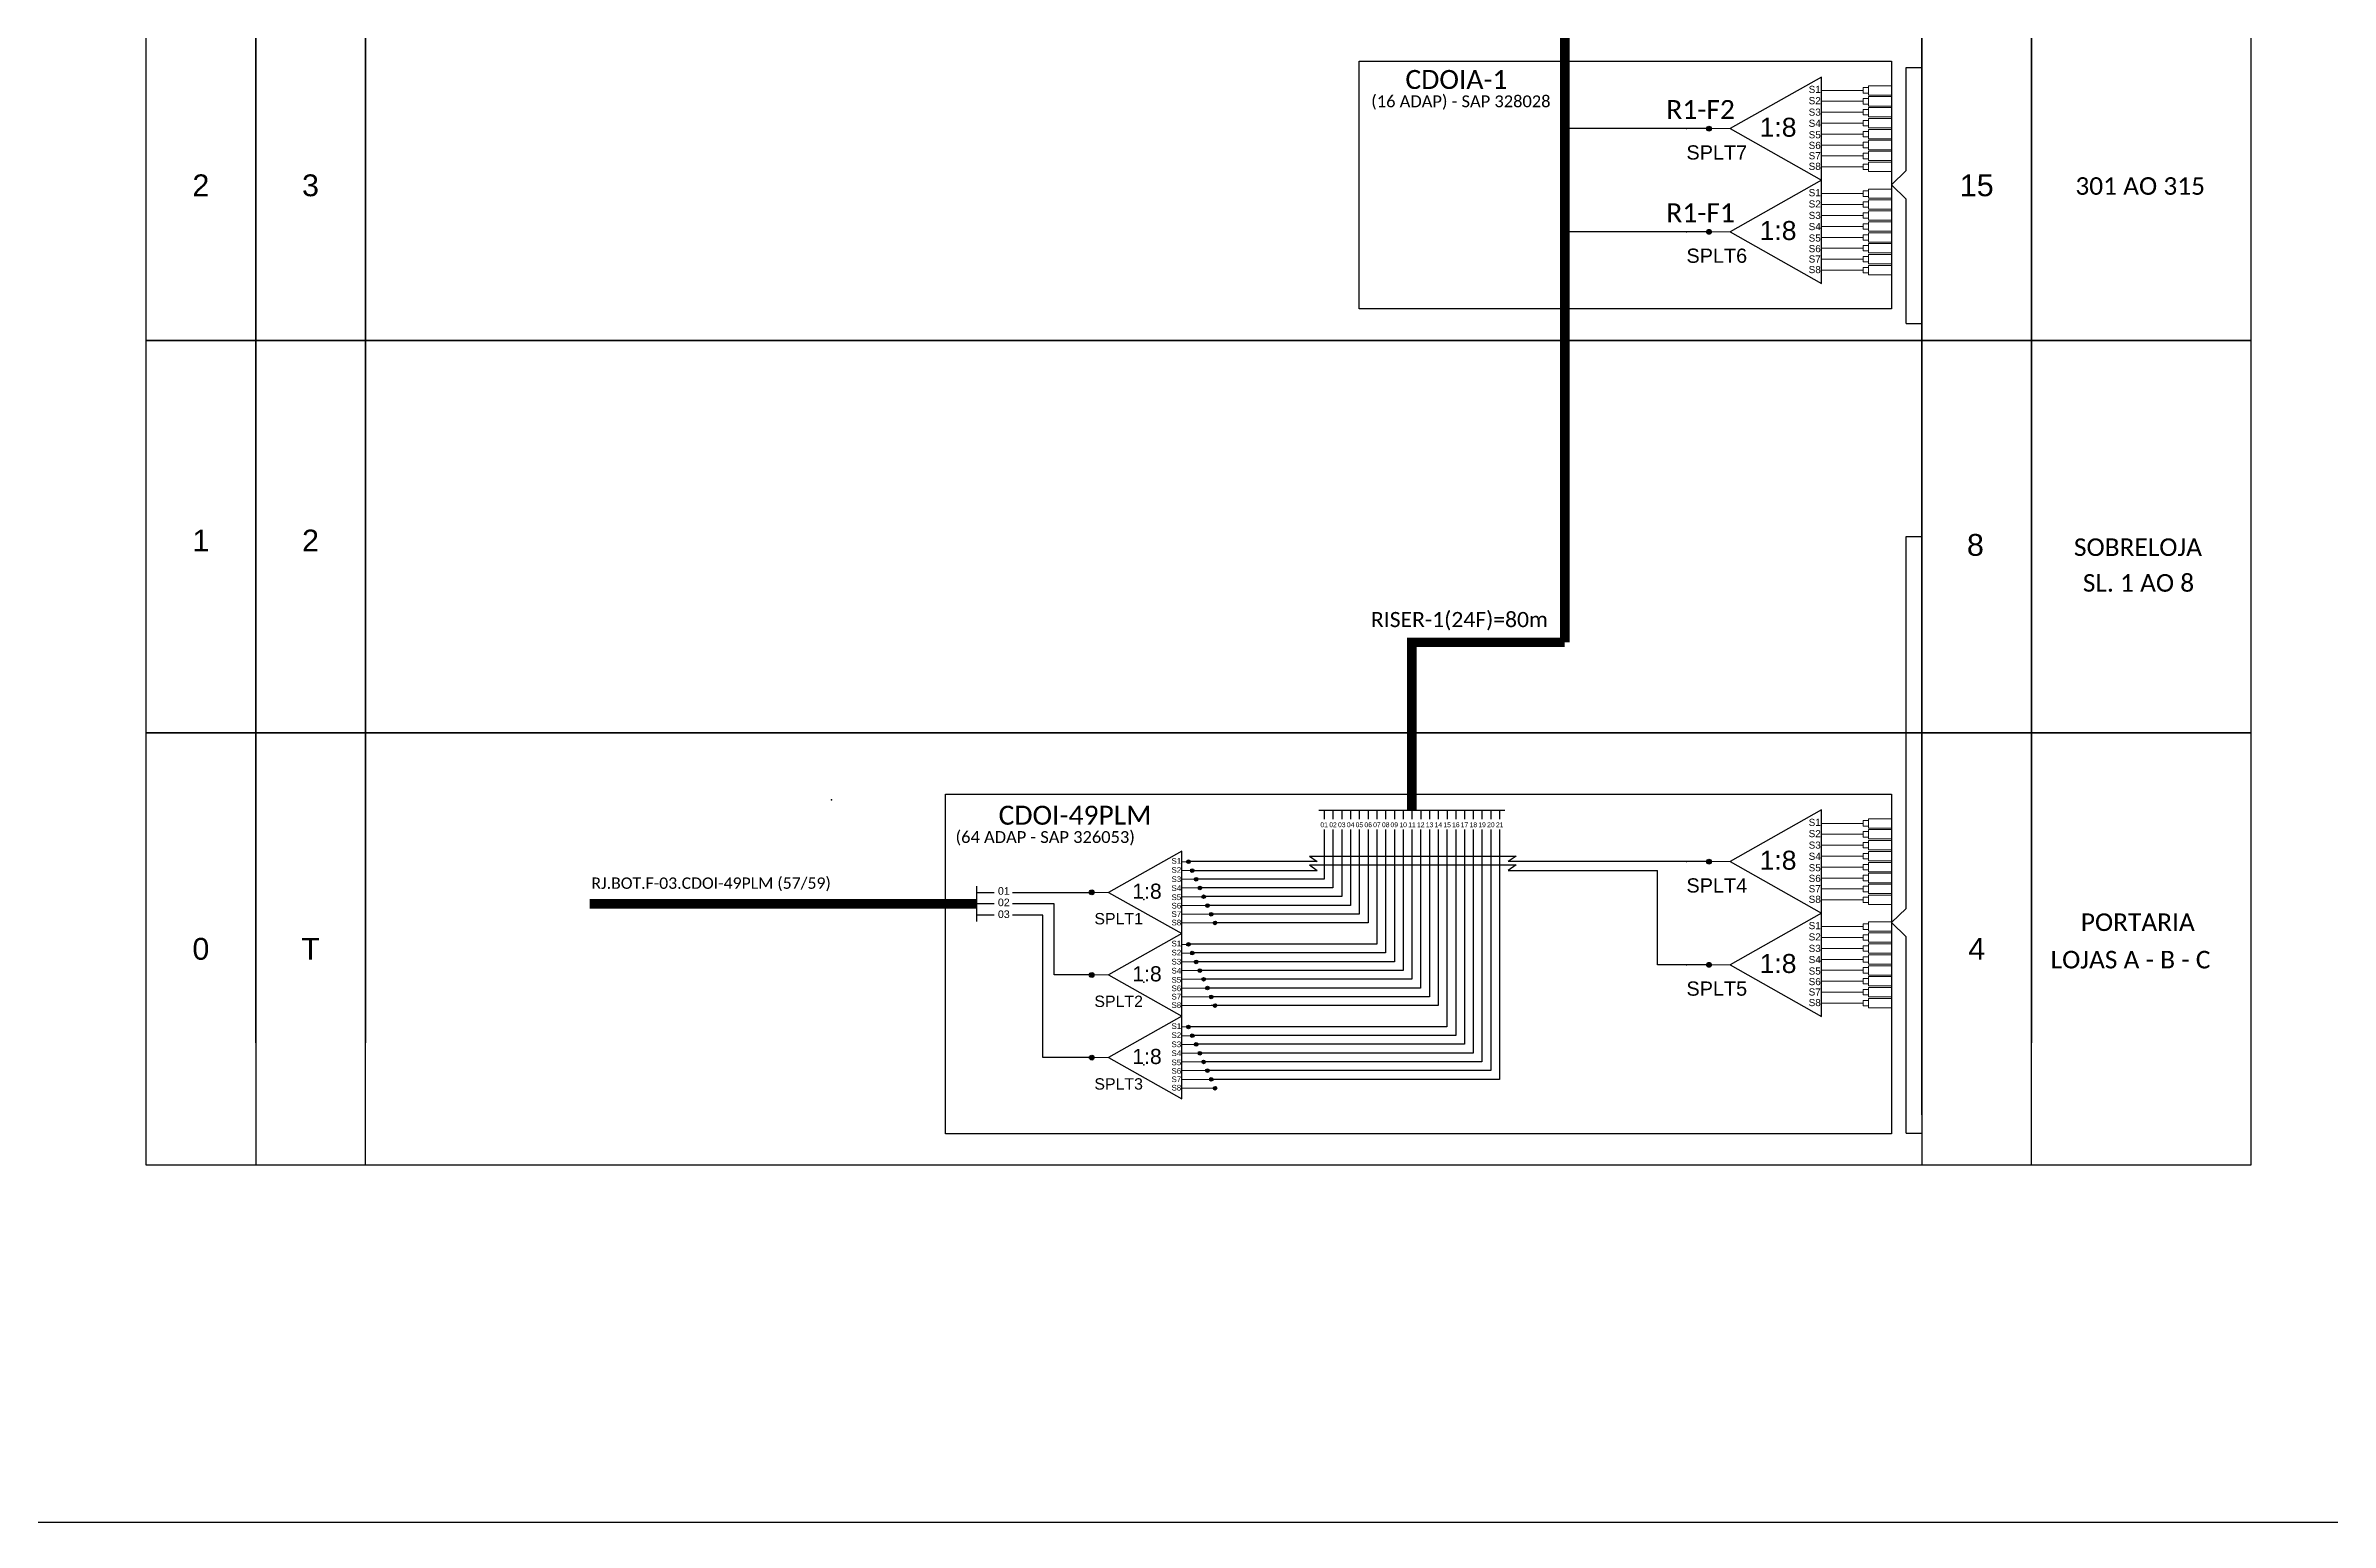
# Model space of a CAD drawing. Header units: inches. Extents: x 1395 to 3179, y -90 to 504.
# Drawn here: x 2595.1 to 2836.2, y -90.1 to 65.8 of the extents above; entities that cross this region are included whole.
import ezdxf
from ezdxf.enums import TextEntityAlignment as Align

# ---------------------------------------------------------------- set-up
doc = ezdxf.new("R2010")
doc.units = ezdxf.units.IN
doc.header["$MEASUREMENT"] = 0
doc.styles.add('ARIAL', font='arial.ttf')
doc.styles.add('WMF-Calibri0', font='CALIBRI.TTF')

# ---------------------------------------------------------------- blocks, each defined once
blk = doc.blocks.new('SPLT_1-8_SC-APC')
at = {"color": 1}
blk.add_lwpolyline([(-7.37, -2.1), (-17.04, -7.55), (-7.37, -13), (-7.37, -2.1)], dxfattribs=at)
at = {"color": 3, "lineweight": 0}
for points in [[(-2.99, -3.51), (-7.37, -3.51)], [(-7.37, -4.66), (-2.99, -4.66)], [(-2.41, -3.02), (-2.41, -4)], [(-2.41, -3.02), (0, -3.02)], [(-2.41, -4), (0, -4)], [(-2.41, -4.17), (-2.41, -5.16)], [(-2.41, -4.17), (0, -4.17)], [(-7.37, -5.82), (-2.99, -5.82)], [(-7.37, -6.97), (-2.99, -6.97)], [(-2.41, -5.16), (0, -5.16)], [(-2.41, -5.32), (-2.41, -6.31)], [(-2.41, -5.32), (0, -5.32)], [(-2.41, -6.31), (0, -6.31)], [(-2.41, -6.48), (-2.41, -7.46)], [(-2.41, -6.48), (0, -6.48)], [(-7.37, -8.12), (-2.99, -8.12)], [(-7.37, -9.28), (-2.99, -9.28)], [(-2.41, -7.46), (0, -7.46)], [(-2.41, -7.63), (-2.41, -8.62)], [(-2.41, -7.63), (0, -7.63)], [(-2.41, -8.62), (0, -8.62)], [(-2.41, -8.78), (-2.41, -9.77)], [(-2.41, -8.78), (0, -8.78)], [(-7.37, -10.43), (-2.99, -10.43)], [(-7.37, -11.58), (-2.99, -11.58)], [(-2.41, -9.77), (0, -9.77)], [(-2.41, -9.94), (-2.41, -10.92)], [(-2.41, -9.94), (0, -9.94)], [(-2.41, -10.92), (0, -10.92)], [(-2.41, -11.09), (-2.41, -12.08)], [(-2.41, -11.09), (0, -11.09)], [(-2.41, -12.08), (0, -12.08)]]:
    blk.add_lwpolyline(points, dxfattribs=at)
for points in [[(-2.99, -3.22), (-2.41, -3.22), (-2.41, -3.8), (-2.99, -3.8)], [(-2.99, -4.38), (-2.41, -4.38), (-2.41, -4.95), (-2.99, -4.95)], [(-2.99, -5.53), (-2.41, -5.53), (-2.41, -6.1), (-2.99, -6.1)], [(-2.99, -6.68), (-2.41, -6.68), (-2.41, -7.26), (-2.99, -7.26)], [(-2.99, -7.84), (-2.41, -7.84), (-2.41, -8.41), (-2.99, -8.41)], [(-2.99, -8.99), (-2.41, -8.99), (-2.41, -9.56), (-2.99, -9.56)], [(-2.99, -10.14), (-2.41, -10.14), (-2.41, -10.72), (-2.99, -10.72)], [(-2.99, -11.3), (-2.41, -11.3), (-2.41, -11.87), (-2.99, -11.87)]]:
    blk.add_lwpolyline(points, close=True, dxfattribs=at)
at = {"color": 1, "lineweight": 0}
blk.add_lwpolyline([(-17.04, -7.55), (-19.26, -7.55)], dxfattribs=at)
at = {"color": 1, "style": 'ARIAL'}
for s, height, p in [('S1', 0.75, (-8.74, -3.78)), ('S2', 0.75, (-8.74, -4.97)), ('1:8', 2, (-13.91, -8.4)), ('S3', 0.75, (-8.74, -6.18)), ('S4', 0.75, (-8.74, -7.36)), ('S5', 0.75, (-8.74, -8.57)), ('S6', 0.75, (-8.74, -9.69)), ('S7', 0.75, (-8.74, -10.78)), ('S8', 0.75, (-8.74, -11.9))]:
    blk.add_text(s, height=height, dxfattribs=at).set_placement(p)
blk = doc.blocks.new('SPLITTER_')
blk.add_point((0, 0))
at = {"style": 'ARIAL', "flags": 4}
blk.add_attdef('SPLT', (0, -3.26), '', height=1.5, dxfattribs=at)
blk = doc.blocks.new('A$C415C251F')
at = {"color": 3}
blk.add_point((0, 0), dxfattribs=at)
blk = doc.blocks.new('LEG_CDOIA8_C-SPLT_ESQ')
at = {"color": 3, "extrusion": (0, 0, -1), "xscale": -1, "zscale": -1}
blk.add_blockref('A$C415C251F', (0, 0), dxfattribs=at)
at = {"color": 1, "style": 'WMF-Calibri0', "flags": 4}
blk.add_attdef('CDO', (21.44, -2.61), '', height=2, dxfattribs=at)
blk.add_attdef('MODELO', text='', height=1.5, dxfattribs=at).set_placement((22.54, -4.54), align=Align.CENTER)
at = {"style": 'ARIAL', "flags": 4}
blk.add_attdef('SPLITAGEM', text='', height=1.5, dxfattribs=at).set_placement((18.61, -12.59), align=Align.CENTER)

msp = doc.modelspace()

# ---------------------------------------------------------------- hatches: boundary and pattern name
h = msp.add_hatch(color=3)
h.dxf.hatch_style = 1
edge = h.paths.add_edge_path()
edge.add_arc((2770.65, 57.02), 0.256, 0, 360)
h = msp.add_hatch(color=3)
h.dxf.hatch_style = 1
edge = h.paths.add_edge_path()
edge.add_arc((2770.65, 46.13), 0.256, 0, 360)
h = msp.add_hatch(color=3)
h.dxf.hatch_style = 1
edge = h.paths.add_edge_path()
edge.add_arc((2715.71, -20.35), 0.193, 0, 360)
h = msp.add_hatch(color=3)
h.dxf.hatch_style = 1
edge = h.paths.add_edge_path()
edge.add_arc((2716.11, -21.28), 0.193, 0, 360)
h = msp.add_hatch(color=3)
h.dxf.hatch_style = 1
edge = h.paths.add_edge_path()
edge.add_arc((2770.65, -20.34), 0.256, 0, 360)
h = msp.add_hatch(color=3)
h.dxf.hatch_style = 1
edge = h.paths.add_edge_path()
edge.add_arc((2705.5, -23.58), 0.256, 0, 360)
h = msp.add_hatch(color=3)
h.dxf.hatch_style = 1
edge = h.paths.add_edge_path()
edge.add_arc((2716.51, -22.2), 0.193, 0, 360)
h = msp.add_hatch(color=3)
h.dxf.hatch_style = 1
edge = h.paths.add_edge_path()
edge.add_arc((2716.91, -23.12), 0.193, 0, 360)
h = msp.add_hatch(color=3)
h.dxf.hatch_style = 1
edge = h.paths.add_edge_path()
edge.add_arc((2717.31, -24.04), 0.193, 0, 360)
h = msp.add_hatch(color=3)
h.dxf.hatch_style = 1
edge = h.paths.add_edge_path()
edge.add_arc((2717.71, -24.97), 0.193, 0, 360)
h = msp.add_hatch(color=3)
h.dxf.hatch_style = 1
edge = h.paths.add_edge_path()
edge.add_arc((2718.11, -25.89), 0.193, 0, 360)
h = msp.add_hatch(color=3)
h.dxf.hatch_style = 1
edge = h.paths.add_edge_path()
edge.add_arc((2715.71, -29.07), 0.193, 0, 360)
h = msp.add_hatch(color=3)
h.dxf.hatch_style = 1
edge = h.paths.add_edge_path()
edge.add_arc((2718.51, -26.81), 0.193, 0, 360)
h = msp.add_hatch(color=3)
h.dxf.hatch_style = 1
edge = h.paths.add_edge_path()
edge.add_arc((2716.11, -29.99), 0.193, 0, 360)
h = msp.add_hatch(color=3)
h.dxf.hatch_style = 1
edge = h.paths.add_edge_path()
edge.add_arc((2716.51, -30.92), 0.193, 0, 360)
h = msp.add_hatch(color=3)
h.dxf.hatch_style = 1
edge = h.paths.add_edge_path()
edge.add_arc((2770.65, -31.23), 0.256, 0, 360)
h = msp.add_hatch(color=3)
h.dxf.hatch_style = 1
edge = h.paths.add_edge_path()
edge.add_arc((2705.5, -32.3), 0.256, 0, 360)
h = msp.add_hatch(color=3)
h.dxf.hatch_style = 1
edge = h.paths.add_edge_path()
edge.add_arc((2716.91, -31.84), 0.193, 0, 360)
h = msp.add_hatch(color=3)
h.dxf.hatch_style = 1
edge = h.paths.add_edge_path()
edge.add_arc((2717.31, -32.76), 0.193, 0, 360)
h = msp.add_hatch(color=3)
h.dxf.hatch_style = 1
edge = h.paths.add_edge_path()
edge.add_arc((2717.71, -33.68), 0.193, 0, 360)
h = msp.add_hatch(color=3)
h.dxf.hatch_style = 1
edge = h.paths.add_edge_path()
edge.add_arc((2718.11, -34.61), 0.193, 0, 360)
h = msp.add_hatch(color=3)
h.dxf.hatch_style = 1
edge = h.paths.add_edge_path()
edge.add_arc((2718.51, -35.53), 0.193, 0, 360)
h = msp.add_hatch(color=3)
h.dxf.hatch_style = 1
edge = h.paths.add_edge_path()
edge.add_arc((2715.71, -37.79), 0.193, 0, 360)
h = msp.add_hatch(color=3)
h.dxf.hatch_style = 1
edge = h.paths.add_edge_path()
edge.add_arc((2716.11, -38.71), 0.193, 0, 360)
h = msp.add_hatch(color=3)
h.dxf.hatch_style = 1
edge = h.paths.add_edge_path()
edge.add_arc((2705.5, -41.02), 0.256, 0, 360)
h = msp.add_hatch(color=3)
h.dxf.hatch_style = 1
edge = h.paths.add_edge_path()
edge.add_arc((2716.51, -39.63), 0.193, 0, 360)
h = msp.add_hatch(color=3)
h.dxf.hatch_style = 1
edge = h.paths.add_edge_path()
edge.add_arc((2716.91, -40.56), 0.193, 0, 360)
h = msp.add_hatch(color=3)
h.dxf.hatch_style = 1
edge = h.paths.add_edge_path()
edge.add_arc((2717.31, -41.48), 0.193, 0, 360)
h = msp.add_hatch(color=3)
h.dxf.hatch_style = 1
edge = h.paths.add_edge_path()
edge.add_arc((2717.71, -42.4), 0.193, 0, 360)
h = msp.add_hatch(color=3)
h.dxf.hatch_style = 1
edge = h.paths.add_edge_path()
edge.add_arc((2718.11, -43.32), 0.193, 0, 360)
h = msp.add_hatch(color=3)
h.dxf.hatch_style = 1
edge = h.paths.add_edge_path()
edge.add_arc((2718.51, -44.25), 0.193, 0, 360)

# ---------------------------------------------------------------- linework, layer by layer
at = {"color": 3}
for p, q in [((2791.47, 52.59), (2791.47, 63.48)), ((2789.91, 51.08), (2791.47, 52.59)), ((2791.47, 49.58), (2789.91, 51.08)), ((2791.47, 36.46), (2791.47, 49.58)), ((2791.47, -17.64), (2791.47, 13.97)), ((2791.47, -25.28), (2791.47, -17.64)), ((2693.34, -23.58), (2695.21, -23.58)), ((2697.13, -23.58), (2705.5, -23.58)), ((2789.91, -26.78), (2791.47, -25.28)), ((2791.47, -28.29), (2789.91, -26.78)), ((2791.47, -49.01), (2791.47, -28.29))]:
    msp.add_line(p, q, dxfattribs=at)
for p, q in [((2605.69, -6.73), (2617.26, -6.73)), ((2605.69, -52.37), (2605.69, -6.73)), ((2617.26, -6.73), (2628.83, -6.73)), ((2617.26, -39.47), (2617.26, -6.73)), ((2617.26, -6.73), (2617.26, -52.37)), ((2628.83, -6.73), (2793.12, -6.73)), ((2628.83, -52.37), (2628.83, -6.73)), ((2628.83, -6.73), (2628.83, -39.47)), ((2793.12, -6.73), (2793.12, -52.37)), ((2793.12, -6.73), (2804.7, -6.73)), ((2793.12, -47.07), (2793.12, -6.73)), ((2804.7, -6.73), (2804.7, -39.47)), ((2804.7, -6.73), (2827.84, -6.73)), ((2804.7, -52.37), (2804.7, -6.73)), ((2827.84, -6.73), (2827.84, -52.37)), ((2695.21, -26), (2693.34, -26)), ((2700.33, -26), (2697.13, -26)), ((2700.33, -41.02), (2700.33, -26)), ((2617.26, -52.37), (2605.69, -52.37)), ((2628.83, -52.37), (2617.26, -52.37)), ((2793.12, -52.37), (2628.83, -52.37)), ((2804.7, -52.37), (2793.12, -52.37)), ((2827.84, -52.37), (2804.7, -52.37))]:
    msp.add_line(p, q)
at = {"color": 1}
for p, q in [((2690.05, -13.21), (2789.91, -13.21)), ((2690.05, -49.07), (2690.05, -13.21)), ((2789.91, -49.07), (2690.05, -49.07))]:
    msp.add_line(p, q, dxfattribs=at)
for points in [[(2340.92, -90.07), (3179.49, -90.07), (3179.49, 503.93), (2340.92, 503.93), (2340.92, -90.07)], [(2705.5, -41.02), (2700.33, -41.02)]]:
    msp.add_lwpolyline(points)
at = {"color": 5, "const_width": 1}
for points in [[(2755.43, 351.72), (2755.43, 2.81)], [(2739.29, -14.91), (2739.29, 2.81), (2755.43, 2.81)]]:
    msp.add_lwpolyline(points, dxfattribs=at)
for points in [[(2605.69, 67.4), (2617.26, 67.4), (2617.26, 34.66), (2605.69, 34.66)], [(2617.26, 67.4), (2628.83, 67.4), (2628.83, 34.66), (2617.26, 34.66)], [(2628.83, 67.4), (2793.12, 67.4), (2793.12, 34.66), (2628.83, 34.66)], [(2793.12, 67.4), (2804.7, 67.4), (2804.7, 34.66), (2793.12, 34.66)], [(2804.7, 67.4), (2827.84, 67.4), (2827.84, 34.66), (2804.7, 34.66)], [(2605.69, 34.66), (2617.26, 34.66), (2617.26, -6.73), (2605.69, -6.73)], [(2617.26, 34.66), (2628.83, 34.66), (2628.83, -6.73), (2617.26, -6.73)], [(2628.83, 34.66), (2793.12, 34.66), (2793.12, -6.73), (2628.83, -6.73)], [(2793.12, 34.66), (2804.7, 34.66), (2804.7, -6.73), (2793.12, -6.73)], [(2804.7, 34.66), (2827.84, 34.66), (2827.84, -6.73), (2804.7, -6.73)]]:
    msp.add_lwpolyline(points, close=True)
at = {"color": 1}
msp.add_lwpolyline([(2733.72, 64.15), (2789.91, 64.15), (2789.91, 38.02), (2733.72, 38.02)], close=True, dxfattribs=at)
at = {"color": 3}
for points in [[(2791.47, 63.48), (2793.12, 63.48)], [(2791.47, 36.46), (2793.12, 36.46)], [(2791.47, 13.97), (2793.12, 13.97)], [(2729.29, -20.34), (2715.9, -20.34)], [(2716.3, -21.26), (2729.29, -21.26)], [(2728.47, -19.75), (2729.29, -20.34)], [(2728.47, -19.75), (2750.28, -19.75)], [(2728.47, -20.68), (2729.29, -21.26)], [(2728.47, -20.68), (2750.28, -20.68)], [(2750.28, -19.75), (2749.45, -20.34)], [(2770.65, -20.34), (2749.45, -20.34)], [(2750.28, -20.68), (2749.45, -21.26)], [(2749.45, -21.26), (2765.23, -21.26)], [(2770.65, -31.23), (2765.23, -31.23), (2765.23, -21.26)], [(2791.47, -49.01), (2793.12, -49.01)]]:
    msp.add_lwpolyline(points, dxfattribs=at)
at = {"color": 5}
for points in [[(2770.65, 57.02), (2755.43, 57.02)], [(2770.65, 46.13), (2755.43, 46.13)], [(2729.46, -14.91), (2737.49, -14.91)], [(2730.03, -14.91), (2730.03, -15.86)], [(2730.96, -14.91), (2730.96, -15.86)], [(2731.89, -14.91), (2731.89, -15.86)], [(2732.82, -14.91), (2732.82, -15.86)], [(2733.74, -14.91), (2733.74, -15.86)], [(2734.67, -14.91), (2734.67, -15.86)], [(2735.6, -14.91), (2735.6, -15.86)], [(2736.52, -14.91), (2736.52, -15.86)], [(2736.86, -14.91), (2744.89, -14.91)], [(2737.44, -14.91), (2737.44, -15.86)], [(2738.36, -14.91), (2738.36, -15.86)], [(2739.29, -14.91), (2739.29, -15.86)], [(2740.22, -14.91), (2740.22, -15.86)], [(2741.15, -14.91), (2741.15, -15.86)], [(2742.07, -14.91), (2742.07, -15.86)], [(2743, -14.91), (2743, -15.86)], [(2743.92, -14.91), (2743.92, -15.86)], [(2744.27, -14.91), (2749.09, -14.91)], [(2744.84, -14.91), (2744.84, -15.86)], [(2745.77, -14.91), (2745.77, -15.86)], [(2746.69, -14.91), (2746.69, -15.86)], [(2747.63, -14.91), (2747.63, -15.86)], [(2748.55, -14.91), (2748.55, -15.86)], [(2735.59, -16.95), (2735.59, -29.05), (2715.9, -29.05)], [(2742.99, -16.95), (2742.99, -37.77), (2715.9, -37.77)], [(2736.51, -16.95), (2736.51, -29.98), (2716.3, -29.98)], [(2743.92, -16.95), (2743.92, -38.7), (2716.3, -38.7)], [(2730.03, -16.95), (2730.03, -22.18), (2716.7, -22.18)], [(2737.44, -16.95), (2737.44, -30.9), (2716.71, -30.9)], [(2744.84, -16.95), (2744.84, -39.62), (2716.71, -39.62)], [(2730.96, -16.95), (2730.96, -23.11), (2717.1, -23.11)], [(2738.36, -16.95), (2738.36, -31.83), (2717.11, -31.83)], [(2745.77, -16.95), (2745.77, -40.55), (2717.11, -40.55)], [(2731.89, -16.95), (2731.89, -24.03), (2717.51, -24.03)], [(2739.29, -16.95), (2739.29, -32.75), (2717.51, -32.75)], [(2746.69, -16.95), (2746.69, -41.47), (2717.51, -41.47)], [(2732.81, -16.95), (2732.81, -24.96), (2717.91, -24.96)], [(2740.21, -16.95), (2740.21, -33.68), (2717.91, -33.68)], [(2747.62, -16.95), (2747.62, -42.4), (2717.91, -42.4)], [(2741.14, -16.95), (2741.14, -34.61), (2717.92, -34.61)], [(2742.07, -16.95), (2742.07, -35.53), (2718.11, -35.53)], [(2748.54, -16.95), (2748.54, -43.32), (2718.11, -43.32)], [(2733.74, -16.95), (2733.74, -25.88), (2718.31, -25.88)], [(2734.66, -16.95), (2734.66, -26.81), (2718.71, -26.81)]]:
    msp.add_lwpolyline(points, dxfattribs=at)
at = {"color": 1}
for points in [[(2789.91, -13.21), (2789.91, -49.07)], [(2715.01, -19.22), (2707.28, -23.58), (2715.01, -27.94), (2715.01, -19.22)], [(2693.34, -22.93), (2693.34, -26.66)], [(2715.01, -27.94), (2707.28, -32.3), (2715.01, -36.66), (2715.01, -27.94)], [(2715.01, -36.66), (2707.28, -41.02), (2715.01, -45.38), (2715.01, -36.66)]]:
    msp.add_lwpolyline(points, dxfattribs=at)
at = {"color": 7, "lineweight": 0}
for points in [[(2715.71, -20.35), (2715.01, -20.35)], [(2715.01, -21.28), (2716.11, -21.28)], [(2715.01, -22.2), (2716.51, -22.2)], [(2715.01, -23.12), (2716.91, -23.12)], [(2715.01, -24.04), (2717.31, -24.04)], [(2715.01, -24.97), (2717.52, -24.97)], [(2715.01, -25.89), (2718.11, -25.89)], [(2715.01, -26.81), (2718.51, -26.81)], [(2715.71, -29.07), (2715.01, -29.07)], [(2715.01, -29.99), (2716.11, -29.99)], [(2715.01, -30.92), (2716.51, -30.92)], [(2715.01, -31.84), (2716.91, -31.84)], [(2715.01, -32.76), (2717.31, -32.76)], [(2715.01, -33.68), (2717.52, -33.68)], [(2715.01, -34.61), (2718.11, -34.61)], [(2715.01, -35.53), (2718.51, -35.53)], [(2715.71, -37.79), (2715.01, -37.79)], [(2715.01, -38.71), (2716.11, -38.71)], [(2715.01, -39.63), (2716.51, -39.63)], [(2715.01, -40.56), (2716.91, -40.56)], [(2715.01, -41.48), (2717.31, -41.48)], [(2715.01, -42.4), (2717.52, -42.4)], [(2715.01, -43.32), (2718.11, -43.32)], [(2715.01, -44.25), (2718.51, -44.25)]]:
    msp.add_lwpolyline(points, dxfattribs=at)
at = {"color": 1, "lineweight": 0}
for points in [[(2707.28, -23.58), (2705.5, -23.58)], [(2707.28, -32.3), (2705.5, -32.3)], [(2707.28, -41.02), (2705.5, -41.02)]]:
    msp.add_lwpolyline(points, dxfattribs=at)
at = {"color": 1, "const_width": 1}
msp.add_lwpolyline([(2652.49, -24.79), (2693.34, -24.79)], dxfattribs=at)
at = {"color": 2}
for points in [[(2695.21, -24.79), (2693.34, -24.79)], [(2705.5, -32.3), (2701.54, -32.3), (2701.54, -24.79), (2697.13, -24.79)]]:
    msp.add_lwpolyline(points, dxfattribs=at)
at = {"color": 3}
for centre, radius in [((2770.65, 57.02), 0.256), ((2770.65, 46.13), 0.256), ((2715.71, -20.35), 0.193), ((2716.11, -21.28), 0.193), ((2770.65, -20.34), 0.256), ((2705.5, -23.58), 0.256), ((2716.51, -22.2), 0.193), ((2716.91, -23.12), 0.193), ((2717.31, -24.04), 0.193), ((2717.71, -24.97), 0.193), ((2718.11, -25.89), 0.193), ((2715.71, -29.07), 0.193), ((2718.51, -26.81), 0.193), ((2716.11, -29.99), 0.193), ((2716.51, -30.92), 0.193), ((2770.65, -31.23), 0.256), ((2705.5, -32.3), 0.256), ((2716.91, -31.84), 0.193), ((2717.31, -32.76), 0.193), ((2717.71, -33.68), 0.193), ((2718.11, -34.61), 0.193), ((2718.51, -35.53), 0.193), ((2715.71, -37.79), 0.193), ((2716.11, -38.71), 0.193), ((2705.5, -41.02), 0.256), ((2716.51, -39.63), 0.193), ((2716.91, -40.56), 0.193), ((2717.31, -41.48), 0.193), ((2717.71, -42.4), 0.193), ((2718.11, -43.32), 0.193), ((2718.51, -44.25), 0.193)]:
    msp.add_circle(centre, radius, dxfattribs=at)

# ---------------------------------------------------------------- block references
for p in [(2789.91, 64.57), (2789.91, 53.67), (2789.91, -12.79), (2789.91, -23.69)]:
    msp.add_blockref('SPLT_1-8_SC-APC', p, dxfattribs=at)
ref = msp.add_blockref('SPLITTER_', (2768.27, 57.02))
ref.add_attrib('SPLT', 'SPLT7', (2768.27, 53.76), dxfattribs={"height": 1.5, "style": 'ARIAL'})
ref = msp.add_blockref('SPLITTER_', (2768.27, 46.13))
ref.add_attrib('SPLT', 'SPLT6', (2768.27, 42.86), dxfattribs={"height": 1.5, "style": 'ARIAL'})
ref = msp.add_blockref('LEG_CDOIA8_C-SPLT_ESQ', (2678.04, -13.83), dxfattribs=at)
ref.add_attrib('CDO', 'CDOI-49PLM', (2695.67, -16.44), dxfattribs={"color": 1, "height": 2, "style": 'WMF-Calibri0'})
ref.add_attrib('MODELO', '(64 ADAP - SAP 326053)', dxfattribs={"color": 1, "height": 1.25, "style": 'WMF-Calibri0'}).set_placement((2700.59, -18.37), align=Align.CENTER)
ref = msp.add_blockref('SPLITTER_', (2768.27, -20.34))
ref.add_attrib('SPLT', 'SPLT4', (2768.27, -23.6), dxfattribs={"height": 1.5, "style": 'ARIAL'})
ref = msp.add_blockref('SPLITTER_', (2711.01, -24.35), dxfattribs=dict(xscale=-0.8000000000001819, yscale=0.8000000000001819, zscale=0.8))
ref.add_attrib('SPLT', 'SPLT1', (2705.78, -26.96), dxfattribs={"height": 1.2, "style": 'ARIAL'})
ref = msp.add_blockref('SPLITTER_', (2768.27, -31.23))
ref.add_attrib('SPLT', 'SPLT5', (2768.27, -34.49), dxfattribs={"height": 1.5, "style": 'ARIAL'})
ref = msp.add_blockref('SPLITTER_', (2711.01, -33.07), dxfattribs=dict(xscale=-0.8000000000001819, yscale=0.8000000000001819, zscale=0.8))
ref.add_attrib('SPLT', 'SPLT2', (2705.78, -35.68), dxfattribs={"height": 1.2, "style": 'ARIAL'})
ref = msp.add_blockref('SPLITTER_', (2711.01, -41.79), dxfattribs=dict(xscale=-0.8000000000001819, yscale=0.8000000000001819, zscale=0.8))
ref.add_attrib('SPLT', 'SPLT3', (2705.78, -44.4), dxfattribs={"height": 1.2, "style": 'ARIAL'})

# ---------------------------------------------------------------- texts
at = {"color": 1}
for s, height, style, p in [('CDOIA-1', 2, 'WMF-Calibri0', (2738.61, 61.21)), ('S1', 0.6, 'ARIAL', (2713.92, -20.57)), ('S2', 0.6, 'ARIAL', (2713.92, -21.52)), ('RJ.BOT.F-03.CDOI-49PLM (57/59)', 1.2, 'WMF-Calibri0', (2652.69, -23.21)), ('1:8', 1.6, 'ARIAL', (2709.78, -24.26)), ('S3', 0.6, 'ARIAL', (2713.92, -22.49)), ('S4', 0.6, 'ARIAL', (2713.92, -23.43)), ('S5', 0.6, 'ARIAL', (2713.92, -24.4)), ('S6', 0.6, 'ARIAL', (2713.92, -25.29)), ('S7', 0.6, 'ARIAL', (2713.92, -26.17)), ('S8', 0.6, 'ARIAL', (2713.92, -27.07)), ('S1', 0.6, 'ARIAL', (2713.92, -29.29)), ('S2', 0.6, 'ARIAL', (2713.92, -30.24)), ('S3', 0.6, 'ARIAL', (2713.92, -31.2)), ('1:8', 1.6, 'ARIAL', (2709.78, -32.98)), ('S4', 0.6, 'ARIAL', (2713.92, -32.15)), ('S5', 0.6, 'ARIAL', (2713.92, -33.12)), ('S6', 0.6, 'ARIAL', (2713.92, -34.01)), ('S7', 0.6, 'ARIAL', (2713.92, -34.89)), ('S8', 0.6, 'ARIAL', (2713.92, -35.78)), ('S1', 0.6, 'ARIAL', (2713.92, -38)), ('S2', 0.6, 'ARIAL', (2713.92, -38.95)), ('1:8', 1.6, 'ARIAL', (2709.78, -41.7)), ('S3', 0.6, 'ARIAL', (2713.92, -39.92)), ('S4', 0.6, 'ARIAL', (2713.92, -40.86)), ('S5', 0.6, 'ARIAL', (2713.92, -41.83)), ('S6', 0.6, 'ARIAL', (2713.92, -42.73)), ('S7', 0.6, 'ARIAL', (2713.92, -43.61)), ('S8', 0.6, 'ARIAL', (2713.92, -44.5))]:
    msp.add_text(s, height=height, dxfattribs=dict(at, style=style)).set_placement(p)
at = {"color": 1, "style": 'WMF-Calibri0'}
msp.add_text('(16 ADAP) - SAP 328028', height=1.25, dxfattribs=at).set_placement((2744.46, 59.28), align=Align.CENTER)
at = {"color": 5, "style": 'WMF-Calibri0'}
for s, height, p in [('R1-F2', 2, (2766.14, 58.04)), ('R1-F1', 2, (2766.14, 47.14)), ('RISER-1(24F)=80m', 1.6, (2734.97, 4.41))]:
    msp.add_text(s, height=height, dxfattribs=at).set_placement(p)
at = {"style": 'WMF-Calibri0'}
for s, height, p in [('301 AO 315', 1.854, (2809.32, 50.04)), ('SOBRELOJA', 1.854, (2809.17, 11.92)), ('SL. 1 AO 8', 1.854, (2810.11, 8.15)), ('PORTARIA', 1.854, (2809.9, -27.66)), ('LOJAS A - B - C', 1.8536, (2806.71, -31.61))]:
    msp.add_text(s, height=height, dxfattribs=at).set_placement(p)
at = {"style": 'ARIAL'}
for s, height, p in [('01', 0.51, (2730.03, -16.45)), ('02', 0.51, (2730.97, -16.45)), ('03', 0.51, (2731.89, -16.45)), ('04', 0.51, (2732.83, -16.45)), ('05', 0.51, (2733.75, -16.45)), ('06', 0.51, (2734.68, -16.45)), ('07', 0.51, (2735.6, -16.45)), ('08', 0.51, (2736.53, -16.45)), ('09', 0.51, (2737.43, -16.45)), ('10', 0.51, (2738.37, -16.45)), ('11', 0.51, (2739.3, -16.45)), ('12', 0.51, (2740.23, -16.45)), ('13', 0.51, (2741.16, -16.45)), ('14', 0.51, (2742.08, -16.45)), ('15', 0.51, (2743.01, -16.45)), ('16', 0.51, (2743.93, -16.45)), ('17', 0.51, (2744.84, -16.45)), ('18', 0.51, (2745.78, -16.45)), ('19', 0.51, (2746.7, -16.45)), ('20', 0.51, (2747.63, -16.45)), ('21', 0.51, (2748.56, -16.45)), ('01', 0.8, (2696.22, -23.43)), ('02', 0.8, (2696.22, -24.64)), ('03', 0.8, (2696.22, -25.89))]:
    msp.add_text(s, height=height, dxfattribs=at).set_placement(p, align=Align.MIDDLE_CENTER)
at = {"style": 'ARIAL', "flags": 12}
for tag, p in [('2', (2611.47, 51.04)), ('3', (2623.04, 51.04)), ('15', (2798.91, 51.04)), ('1', (2611.47, 13.55)), ('2', (2623.04, 13.55)), ('8', (2798.77, 13.09)), ('0', (2611.47, -29.54)), ('T', (2623.04, -29.54)), ('4', (2798.91, -29.54))]:
    msp.add_attdef(tag, text='XX', height=2.3, dxfattribs=at).set_placement(p, align=Align.MIDDLE_CENTER)

doc.saveas('drawing.dxf')
